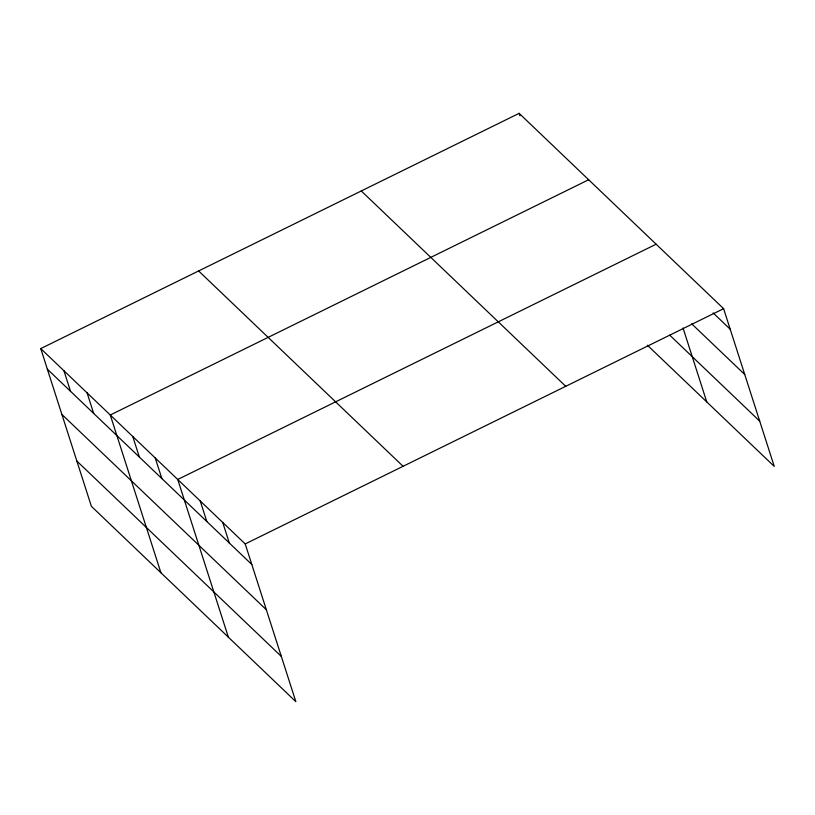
<?xml version="1.0" encoding="UTF-8"?>
<svg xmlns="http://www.w3.org/2000/svg" width="815" height="815" viewBox="0 0 815 815"><rect width="100%" height="100%" fill="white"/><g stroke="black" fill="none" stroke-linecap="round" stroke-linejoin="round"><path stroke-width="1.22" d="M40.75 348.596L245.213 543.931L295.855 701.664L91.392 506.329L40.75 348.596L519.145 113.336L723.608 308.671L774.25 466.404L647.405 345.224M588.664 179.748L110.269 415.008L160.912 572.741M656.136 244.205L177.741 479.475L228.383 637.208M245.213 543.931L723.608 308.671M713.115 312.909L730.209 329.24M691.67 323.799L744.747 374.503M669.757 335.189L759.712 421.141M361.279 190.965L565.732 386.3M198.626 270.957L403.079 466.292M47.352 369.164L251.815 564.5M61.889 414.428L266.352 609.763M76.865 461.066L281.318 656.401M683.031 327.976L706.778 401.948M519.145 113.336L519.919 115.75M222.719 522.446L229.321 543.014M200.225 500.96L206.837 521.529M155.247 457.979L161.849 478.558M132.753 436.494L139.365 457.062M87.093 392.871L93.694 413.439M63.927 370.733L70.528 391.302"/></g></svg>
